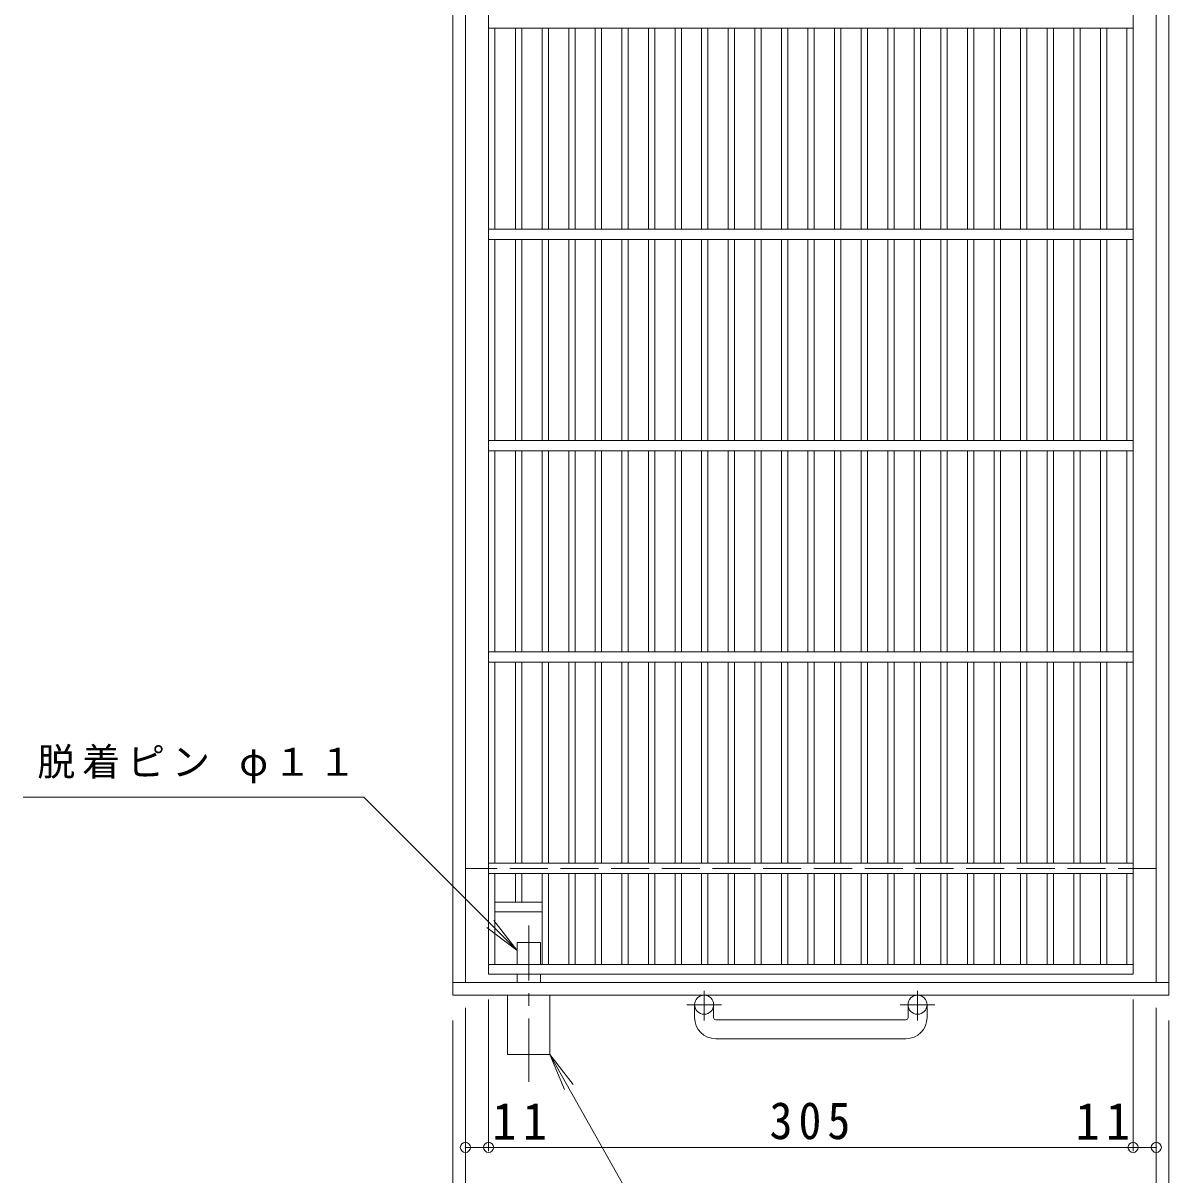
# Model space of a CAD drawing. Units: millimetres at full size, sheet at 1:6; details may follow other scales. Extents: x -1029 to 1061, y -825 to 760.
# Drawn here: x -930 to -388, y -279 to 266 of the extents above; entities that cross this region are included whole.
import ezdxf

# ---------------------------------------------------------------- set-up
doc = ezdxf.new("R2010")
doc.units = ezdxf.units.MM
doc.header["$LTSCALE"] = 6
doc.header["$PDMODE"] = 32
doc.header["$PDSIZE"] = 4.8
doc.linetypes.add('CHAIN1', pattern=[8, 5, -1, 1, -1])
doc.linetypes.add('DASHED3', pattern=[4, 3, -1])
for name, color, linetype, lineweight in [('A-1', 2, 'Continuous', 9), ('A-2', 3, 'Continuous', 9), ('A-4', 7, 'Continuous', 9), ('A-5', 7, 'Continuous', 9), ('A-9', 4, 'Continuous', 9)]:
    doc.layers.add(name, color=color, linetype=linetype, lineweight=lineweight)
doc.styles.add('ＭＳ ゴシック', font='')
doc.styles.get('ＭＳ ゴシック').set_extended_font_data('MS Gothic')

msp = doc.modelspace()

# ---------------------------------------------------------------- linework, layer by layer
at = {"layer": 'A-1'}
for p, q in [((-727.119, 526.028), (-727.119, -193.972)), ((-388.12, -193.972), (-388.12, 526.028)), ((-721.119, 520.027), (-721.119, -187.972)), ((-394.12, -187.972), (-394.12, 520.027)), ((-388.12, -187.972), (-727.119, -187.972)), ((-388.12, -193.972), (-727.119, -193.972)), ((-612.619, -204.573), (-612.619, -198.473)), ((-603.62, -204.573), (-603.62, -198.473)), ((-511.619, -204.573), (-511.619, -198.473)), ((-502.619, -204.573), (-502.619, -198.473)), ((-602.619, -205.573), (-512.619, -205.573)), ((-512.619, -214.573), (-602.619, -214.573))]:
    msp.add_line(p, q, dxfattribs=at)
at = {"layer": 'A-1', "linetype": 'DASHED3'}
msp.add_line((-394.12, -133.973), (-721.119, -133.973), dxfattribs=at)
at = {"layer": 'A-1', "linetype": 'CHAIN1'}
for p, q in [((-608.12, -191.866), (-608.12, -205.963)), ((-507.119, -191.866), (-507.119, -205.963)), ((-599.957, -198.473), (-616.364, -198.473)), ((-498.957, -198.473), (-515.363, -198.473))]:
    msp.add_line(p, q, dxfattribs=at)
at = {"layer": 'A-1'}
for centre in [(-608.12, -198.473), (-507.12, -198.473)]:
    msp.add_circle(centre, 4.5, dxfattribs=at)
for centre, radius, start, end in [((-602.619, -204.573), 10, 180, 270), ((-602.619, -204.573), 1, 180, 270), ((-512.619, -204.573), 10, 270, 0), ((-512.619, -204.573), 1, 270, 0)]:
    msp.add_arc(centre, radius, start, end, dxfattribs=at)
at = {"layer": 'A-2'}
for p, q in [((-710.12, -183.972), (-710.12, 516.028)), ((-710.12, -183.972), (-710.12, 516.028)), ((-405.12, -183.972), (-405.12, 516.028)), ((-710.12, 263.528), (-405.12, 263.528)), ((-707.119, 168.527), (-707.119, 263.528)), ((-697.359, 263.528), (-697.359, 168.527)), ((-694.36, 263.528), (-694.36, 168.527)), ((-684.779, 263.528), (-684.779, 168.527)), ((-681.78, 263.528), (-681.78, 168.527)), ((-672.199, 263.528), (-672.199, 168.527)), ((-669.2, 263.528), (-669.2, 168.527)), ((-659.619, 263.528), (-659.619, 168.527)), ((-656.62, 263.528), (-656.62, 168.527)), ((-647.04, 263.528), (-647.04, 168.527)), ((-644.04, 263.528), (-644.04, 168.527)), ((-634.46, 263.528), (-634.46, 168.527)), ((-631.46, 263.528), (-631.46, 168.527)), ((-621.88, 263.528), (-621.88, 168.527)), ((-618.879, 263.528), (-618.879, 168.527)), ((-609.3, 263.528), (-609.3, 168.527)), ((-606.299, 263.528), (-606.299, 168.527)), ((-596.72, 263.528), (-596.72, 168.527)), ((-593.719, 263.528), (-593.719, 168.527)), ((-584.14, 263.528), (-584.14, 168.527)), ((-581.139, 263.528), (-581.139, 168.527)), ((-571.56, 263.528), (-571.56, 168.527)), ((-568.559, 263.528), (-568.559, 168.527)), ((-558.98, 263.528), (-558.98, 168.527)), ((-555.979, 263.528), (-555.979, 168.527)), ((-546.4, 263.528), (-546.4, 168.527)), ((-543.399, 263.528), (-543.399, 168.527)), ((-533.82, 263.528), (-533.82, 168.527)), ((-530.819, 263.528), (-530.819, 168.527)), ((-521.239, 263.528), (-521.239, 168.527)), ((-518.239, 263.528), (-518.239, 168.527)), ((-508.659, 263.528), (-508.659, 168.527)), ((-505.659, 263.528), (-505.659, 168.527)), ((-496.079, 263.528), (-496.079, 168.527)), ((-493.08, 263.528), (-493.08, 168.527)), ((-483.499, 263.528), (-483.499, 168.527)), ((-480.5, 263.528), (-480.5, 168.527)), ((-470.919, 263.528), (-470.919, 168.527)), ((-467.92, 263.528), (-467.92, 168.527)), ((-458.339, 263.528), (-458.339, 168.527)), ((-455.34, 263.528), (-455.34, 168.527)), ((-445.759, 263.528), (-445.759, 168.527)), ((-442.76, 263.528), (-442.76, 168.527)), ((-433.179, 263.528), (-433.179, 168.527)), ((-430.18, 263.528), (-430.18, 168.527)), ((-420.6, 263.528), (-420.6, 168.527)), ((-417.6, 263.528), (-417.6, 168.527)), ((-408.119, 263.528), (-408.119, 168.527)), ((-710.12, 168.527), (-405.12, 168.527)), ((-710.12, 163.528), (-405.12, 163.528)), ((-707.119, 68.527), (-707.119, 163.528)), ((-697.359, 163.528), (-697.359, 68.527)), ((-694.36, 163.528), (-694.36, 68.527)), ((-684.779, 163.528), (-684.779, 68.527)), ((-681.78, 163.528), (-681.78, 68.527)), ((-672.199, 163.528), (-672.199, 68.527)), ((-669.2, 163.528), (-669.2, 68.527)), ((-659.619, 163.528), (-659.619, 68.527)), ((-656.62, 163.528), (-656.62, 68.527)), ((-647.04, 163.528), (-647.04, 68.527)), ((-644.04, 163.528), (-644.04, 68.527)), ((-634.46, 163.528), (-634.46, 68.527)), ((-631.46, 163.528), (-631.46, 68.527)), ((-621.88, 163.528), (-621.88, 68.527)), ((-618.879, 163.528), (-618.879, 68.527)), ((-609.3, 163.528), (-609.3, 68.527)), ((-606.299, 163.528), (-606.299, 68.527)), ((-596.72, 163.528), (-596.72, 68.527)), ((-593.719, 163.528), (-593.719, 68.527)), ((-584.14, 163.528), (-584.14, 68.527)), ((-581.139, 163.528), (-581.139, 68.527)), ((-571.56, 163.528), (-571.56, 68.527)), ((-568.559, 163.528), (-568.559, 68.527)), ((-558.98, 163.528), (-558.98, 68.527)), ((-555.979, 163.528), (-555.979, 68.527)), ((-546.4, 163.528), (-546.4, 68.527)), ((-543.399, 163.528), (-543.399, 68.527)), ((-533.82, 163.528), (-533.82, 68.527)), ((-530.819, 163.528), (-530.819, 68.527)), ((-521.239, 163.528), (-521.239, 68.527)), ((-518.239, 163.528), (-518.239, 68.527)), ((-508.659, 163.528), (-508.659, 68.527)), ((-505.659, 163.528), (-505.659, 68.527)), ((-496.079, 163.528), (-496.079, 68.527)), ((-493.08, 163.528), (-493.08, 68.527)), ((-483.499, 163.528), (-483.499, 68.527)), ((-480.5, 163.528), (-480.5, 68.527)), ((-470.919, 163.528), (-470.919, 68.527)), ((-467.92, 163.528), (-467.92, 68.527)), ((-458.339, 163.528), (-458.339, 68.527)), ((-455.34, 163.528), (-455.34, 68.527)), ((-445.759, 163.528), (-445.759, 68.527)), ((-442.76, 163.528), (-442.76, 68.527)), ((-433.179, 163.528), (-433.179, 68.527)), ((-430.18, 163.528), (-430.18, 68.527)), ((-420.6, 163.528), (-420.6, 68.527)), ((-417.6, 163.528), (-417.6, 68.527)), ((-408.119, 163.528), (-408.119, 68.527)), ((-710.12, 68.527), (-405.12, 68.527)), ((-710.12, 63.528), (-405.12, 63.528)), ((-707.119, -31.473), (-707.119, 63.528)), ((-697.359, 63.528), (-697.359, -31.473)), ((-694.36, 63.528), (-694.36, -31.473)), ((-684.779, 63.528), (-684.779, -31.473)), ((-681.78, 63.528), (-681.78, -31.473)), ((-672.199, 63.528), (-672.199, -31.473)), ((-669.2, 63.528), (-669.2, -31.473)), ((-659.619, 63.528), (-659.619, -31.473)), ((-656.62, 63.528), (-656.62, -31.473)), ((-647.04, 63.528), (-647.04, -31.473)), ((-644.04, 63.528), (-644.04, -31.473)), ((-634.46, 63.528), (-634.46, -31.473)), ((-631.46, 63.528), (-631.46, -31.473)), ((-621.88, 63.528), (-621.88, -31.473)), ((-618.879, 63.528), (-618.879, -31.473)), ((-609.3, 63.528), (-609.3, -31.473)), ((-606.299, 63.528), (-606.299, -31.473)), ((-596.72, 63.528), (-596.72, -31.473)), ((-593.719, 63.528), (-593.719, -31.473)), ((-584.14, 63.528), (-584.14, -31.473)), ((-581.139, 63.528), (-581.139, -31.473)), ((-571.56, 63.528), (-571.56, -31.473)), ((-568.559, 63.528), (-568.559, -31.473)), ((-558.98, 63.528), (-558.98, -31.473)), ((-555.979, 63.528), (-555.979, -31.473)), ((-546.4, 63.528), (-546.4, -31.473)), ((-543.399, 63.528), (-543.399, -31.473)), ((-533.82, 63.528), (-533.82, -31.473)), ((-530.819, 63.528), (-530.819, -31.473)), ((-521.239, 63.528), (-521.239, -31.473)), ((-518.239, 63.528), (-518.239, -31.473)), ((-508.659, 63.528), (-508.659, -31.473)), ((-505.659, 63.528), (-505.659, -31.473)), ((-496.079, 63.528), (-496.079, -31.473)), ((-493.08, 63.528), (-493.08, -31.473)), ((-483.499, 63.528), (-483.499, -31.473)), ((-480.5, 63.528), (-480.5, -31.473)), ((-470.919, 63.528), (-470.919, -31.473)), ((-467.92, 63.528), (-467.92, -31.473)), ((-458.339, 63.528), (-458.339, -31.473)), ((-455.34, 63.528), (-455.34, -31.473)), ((-445.759, 63.528), (-445.759, -31.473)), ((-442.76, 63.528), (-442.76, -31.473)), ((-433.179, 63.528), (-433.179, -31.473)), ((-430.18, 63.528), (-430.18, -31.473)), ((-420.6, 63.528), (-420.6, -31.473)), ((-417.6, 63.528), (-417.6, -31.473)), ((-408.119, 63.528), (-408.119, -31.473)), ((-710.12, -31.473), (-405.12, -31.473)), ((-710.12, -36.472), (-405.12, -36.472)), ((-707.119, -131.473), (-707.119, -36.472)), ((-697.359, -36.472), (-697.359, -131.473)), ((-694.36, -36.472), (-694.36, -131.473)), ((-684.779, -36.472), (-684.779, -131.473)), ((-681.78, -36.472), (-681.78, -131.473)), ((-672.199, -36.472), (-672.199, -131.473)), ((-669.2, -36.472), (-669.2, -131.473)), ((-659.619, -36.472), (-659.619, -131.473)), ((-656.62, -36.472), (-656.62, -131.473)), ((-647.04, -36.472), (-647.04, -131.473)), ((-644.04, -36.472), (-644.04, -131.473)), ((-634.46, -36.472), (-634.46, -131.473)), ((-631.46, -36.472), (-631.46, -131.473)), ((-621.88, -36.472), (-621.88, -131.473)), ((-618.879, -36.472), (-618.879, -131.473)), ((-609.3, -36.472), (-609.3, -131.473)), ((-606.299, -36.472), (-606.299, -131.473)), ((-596.72, -36.472), (-596.72, -131.473)), ((-593.719, -36.472), (-593.719, -131.473)), ((-584.14, -36.472), (-584.14, -131.473)), ((-581.139, -36.472), (-581.139, -131.473)), ((-571.56, -36.472), (-571.56, -131.473)), ((-568.559, -36.472), (-568.559, -131.473)), ((-558.98, -36.472), (-558.98, -131.473)), ((-555.979, -36.472), (-555.979, -131.473)), ((-546.4, -36.472), (-546.4, -131.473)), ((-543.399, -36.472), (-543.399, -131.473)), ((-533.82, -36.472), (-533.82, -131.473)), ((-530.819, -36.472), (-530.819, -131.473)), ((-521.239, -36.472), (-521.239, -131.473)), ((-518.239, -36.472), (-518.239, -131.473)), ((-508.659, -36.472), (-508.659, -131.473)), ((-505.659, -36.472), (-505.659, -131.473)), ((-496.079, -36.472), (-496.079, -131.473)), ((-493.08, -36.472), (-493.08, -131.473)), ((-483.499, -36.472), (-483.499, -131.473)), ((-480.5, -36.472), (-480.5, -131.473)), ((-470.919, -36.472), (-470.919, -131.473)), ((-467.92, -36.472), (-467.92, -131.473)), ((-458.339, -36.472), (-458.339, -131.473)), ((-455.34, -36.472), (-455.34, -131.473)), ((-445.759, -36.472), (-445.759, -131.473)), ((-442.76, -36.472), (-442.76, -131.473)), ((-433.179, -36.472), (-433.179, -131.473)), ((-430.18, -36.472), (-430.18, -131.473)), ((-420.6, -36.472), (-420.6, -131.473)), ((-417.6, -36.472), (-417.6, -131.473)), ((-408.119, -36.472), (-408.119, -131.473)), ((-710.12, -131.473), (-405.12, -131.473)), ((-710.12, -136.472), (-405.12, -136.472)), ((-707.119, -179.472), (-707.119, -136.472)), ((-697.359, -136.472), (-697.359, -149.973)), ((-694.36, -136.472), (-694.36, -149.973)), ((-684.779, -136.472), (-684.779, -179.472)), ((-681.78, -136.472), (-681.78, -179.472)), ((-672.199, -136.472), (-672.199, -179.472)), ((-669.2, -136.472), (-669.2, -179.472)), ((-659.619, -136.472), (-659.619, -179.472)), ((-656.62, -136.472), (-656.62, -179.472)), ((-647.04, -136.472), (-647.04, -179.472)), ((-644.04, -136.472), (-644.04, -179.472)), ((-634.46, -136.472), (-634.46, -179.472)), ((-631.46, -136.472), (-631.46, -179.472)), ((-621.88, -136.472), (-621.88, -179.472)), ((-618.879, -136.472), (-618.879, -179.472)), ((-609.3, -136.472), (-609.3, -179.472)), ((-606.299, -136.472), (-606.299, -179.472)), ((-596.72, -136.472), (-596.72, -179.472)), ((-593.719, -136.472), (-593.719, -179.472)), ((-584.14, -136.472), (-584.14, -179.472)), ((-581.139, -136.472), (-581.139, -179.472)), ((-571.56, -136.472), (-571.56, -179.472)), ((-568.559, -136.472), (-568.559, -179.472)), ((-558.98, -136.472), (-558.98, -179.472)), ((-555.979, -136.472), (-555.979, -179.472)), ((-546.4, -136.472), (-546.4, -179.472)), ((-543.399, -136.472), (-543.399, -179.472)), ((-533.82, -136.472), (-533.82, -179.472)), ((-530.819, -136.472), (-530.819, -179.472)), ((-521.239, -136.472), (-521.239, -179.472)), ((-518.239, -136.472), (-518.239, -179.472)), ((-508.659, -136.472), (-508.659, -179.472)), ((-505.659, -136.472), (-505.659, -179.472)), ((-496.079, -136.472), (-496.079, -179.472)), ((-493.08, -136.472), (-493.08, -179.472)), ((-483.499, -136.472), (-483.499, -179.472)), ((-480.5, -136.472), (-480.5, -179.472)), ((-470.919, -136.472), (-470.919, -179.472)), ((-467.92, -136.472), (-467.92, -179.472)), ((-458.339, -136.472), (-458.339, -179.472)), ((-455.34, -136.472), (-455.34, -179.472)), ((-445.759, -136.472), (-445.759, -179.472)), ((-442.76, -136.472), (-442.76, -179.472)), ((-433.179, -136.472), (-433.179, -179.472)), ((-430.18, -136.472), (-430.18, -179.472)), ((-420.6, -136.472), (-420.6, -179.472)), ((-417.6, -136.472), (-417.6, -179.472)), ((-408.119, -136.472), (-408.119, -179.472)), ((-405.12, -179.472), (-710.12, -179.472)), ((-405.12, -183.972), (-710.12, -183.972))]:
    msp.add_line(p, q, dxfattribs=at)
at = {"layer": 'A-2', "color": 4}
for p, q in [((-707.119, -149.973), (-684.779, -149.973)), ((-707.119, -154.473), (-684.779, -154.473))]:
    msp.add_line(p, q, dxfattribs=at)
at = {"layer": 'A-4'}
for p, q in [((-710.12, -267.772), (-710.12, -195.972)), ((-405.12, -267.772), (-405.12, -195.972)), ((-721.119, -317.772), (-721.119, -199.972)), ((-394.12, -317.772), (-394.12, -199.972)), ((-727.119, -367.772), (-727.119, -205.972)), ((-388.12, -367.772), (-388.12, -205.972)), ((-721.119, -265.972), (-710.12, -265.972)), ((-710.12, -265.972), (-405.12, -265.972)), ((-405.12, -265.972), (-394.12, -265.972))]:
    msp.add_line(p, q, dxfattribs=at)
for p in [(-721.119, -265.972), (-710.12, -265.972), (-405.12, -265.972), (-394.12, -265.972)]:
    msp.add_point(p, dxfattribs=at)
at = {"layer": 'A-5'}
for p, q in [((-696.619, -172.872), (-710.899, -161.915)), ((-696.619, -172.872), (-707.577, -158.592)), ((-681.119, -221.972), (-670.161, -236.253)), ((-681.119, -221.972), (-674.231, -238.602))]:
    msp.add_line(p, q, dxfattribs=at)
for points in [[(-696.619, -172.872), (-769.219, -100.272), (-930.468, -100.272)], [(-681.119, -221.972), (-558.299, -440.131), (-401.664, -440.131)]]:
    msp.add_lwpolyline(points, dxfattribs=at)
at = {"layer": 'A-9', "linetype": 'CHAIN1'}
msp.add_line((-691.119, -235), (-691.119, -161.076), dxfattribs=at)
at = {"layer": 'A-9'}
for p, q in [((-685.619, -168.972), (-696.619, -168.972)), ((-696.619, -179.472), (-696.619, -168.972)), ((-685.619, -179.472), (-685.619, -168.972)), ((-696.619, -187.972), (-696.619, -183.972)), ((-685.619, -187.972), (-685.619, -183.972)), ((-701.119, -193.972), (-701.119, -221.972)), ((-681.119, -193.972), (-681.119, -221.972)), ((-681.119, -221.972), (-701.119, -221.972))]:
    msp.add_line(p, q, dxfattribs=at)

# ---------------------------------------------------------------- texts
at = {"layer": 'A-4', "color": 2, "char_height": 17.6, "attachment_point": 7, "style": 'ＭＳ ゴシック'}
for s, insert in [('\\T1.27;\\W0.95;11', (-708.369, -262.372)), ('\\T1.27;\\W0.9;305', (-577.12, -262.372)), ('\\T1.27;\\W0.95;11', (-432.37, -262.372))]:
    msp.add_mtext(s, dxfattribs=dict(at, insert=insert))
at = {"layer": 'A-5', "insert": (-923.719, -93.721), "char_height": 13.2, "attachment_point": 7, "style": 'ＭＳ ゴシック'}
msp.add_mtext('\\T1.18;脱着ピン\\~φ１１', dxfattribs=at)

doc.saveas('drawing.dxf')
